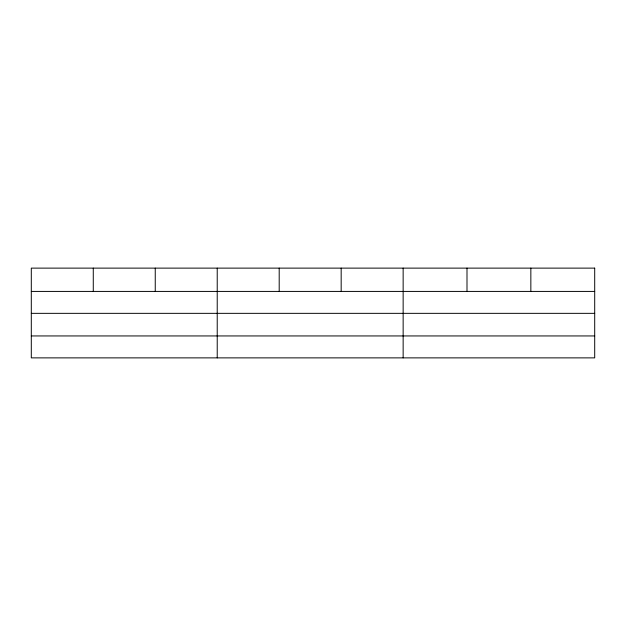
<?xml version="1.0" encoding="UTF-8"?>
<svg xmlns="http://www.w3.org/2000/svg" width="626" height="626" viewBox="0 0 626 626"><rect width="100%" height="100%" fill="white"/><g stroke="black" fill="none" stroke-linecap="round" stroke-linejoin="round"><path stroke-width="0.94" d="M31.3 291.419L594.7 291.419M31.3 313.344L594.7 313.344M31.3 335.943L594.7 335.943M530.848 268.124L530.848 291.419M466.996 268.124L466.996 291.419M403.144 268.124L403.144 357.876M341.17 268.124L341.17 291.419M279.196 268.124L279.196 291.419M217.222 268.124L217.222 357.876M155.248 268.124L155.248 291.419M93.274 268.124L93.274 291.419M594.7 268.124L31.3 268.124L31.3 357.876L594.7 357.876L594.7 268.124"/></g></svg>
